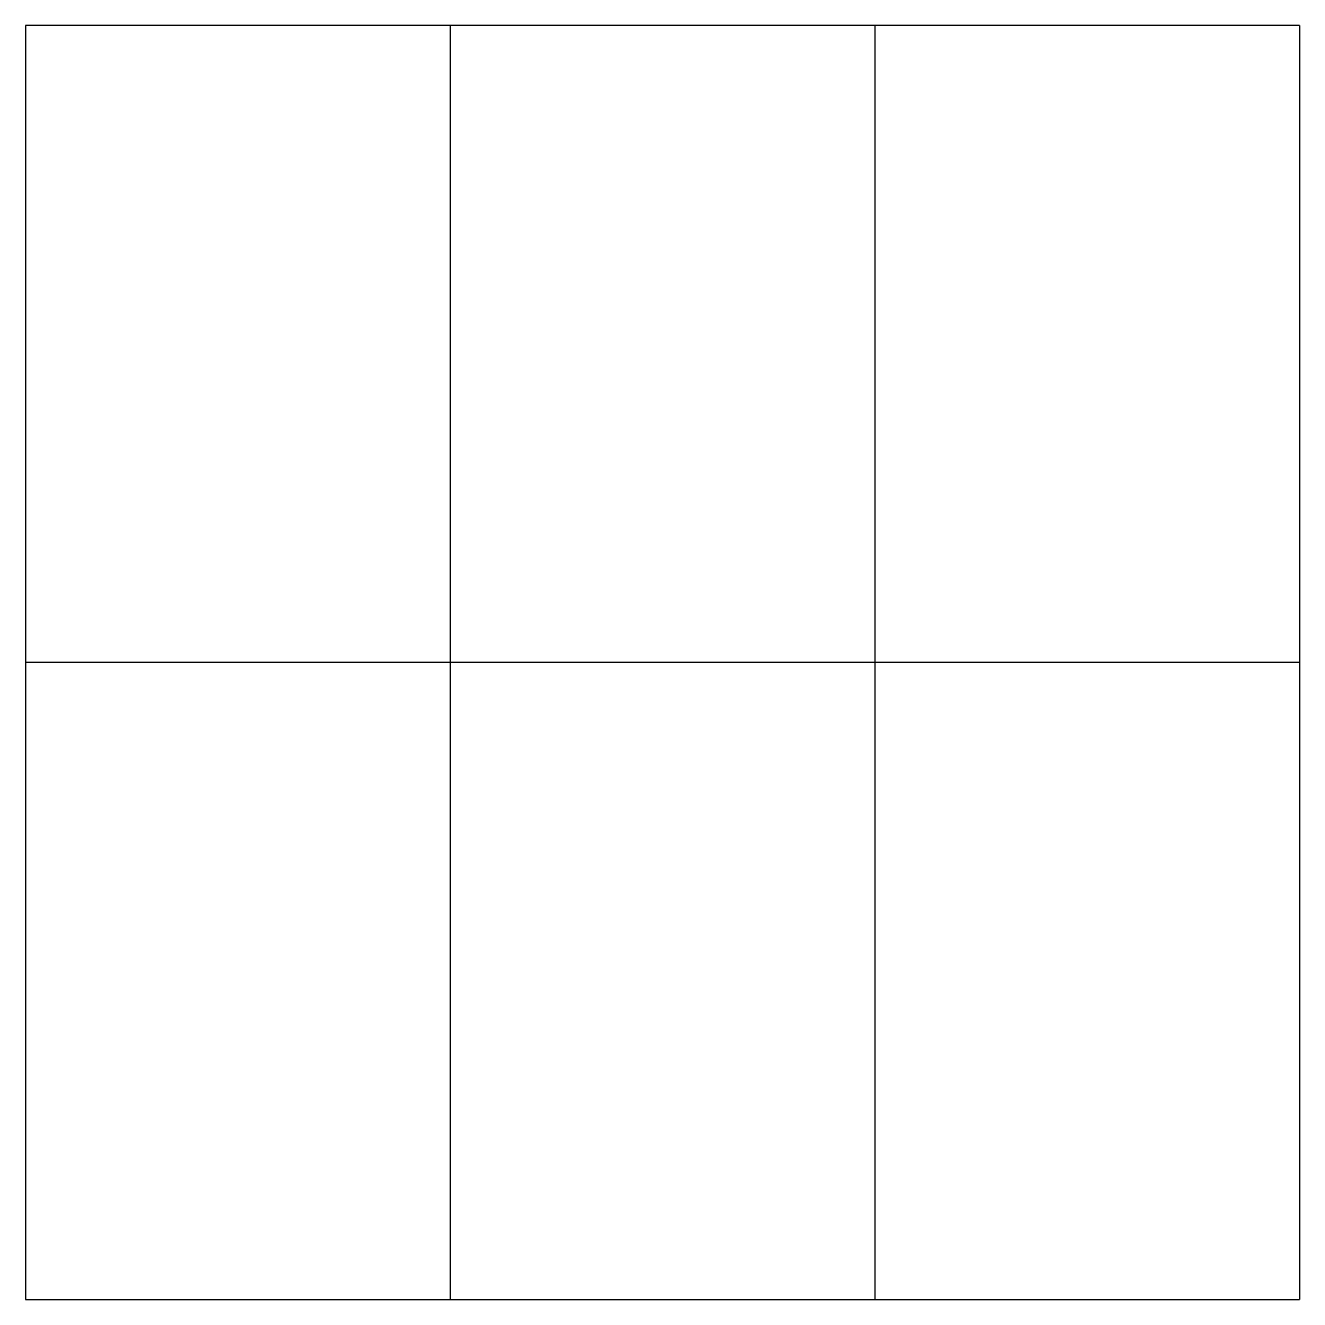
# Model space of a CAD drawing. Header units: millimetres. Extents: x 0 to 100, y 0 to 100.
import ezdxf

# ---------------------------------------------------------------- set-up
doc = ezdxf.new("R2010")
doc.units = ezdxf.units.MM
doc.header["$MEASUREMENT"] = 0
doc.layers.add('Default', color=178, linetype='Continuous', true_color=0x000000)

msp = doc.modelspace()

# ---------------------------------------------------------------- linework, layer by layer
at = {"layer": 'Default'}
for p, q in [((0, 100), (0, 0)), ((100, 100), (0, 100)), ((33.33, 100), (33.33, 0)), ((66.67, 100), (66.67, 0)), ((100, 100), (100, 0)), ((100, 50), (0, 50)), ((0, 0), (100, 0))]:
    msp.add_line(p, q, dxfattribs=at)

doc.saveas('drawing.dxf')
